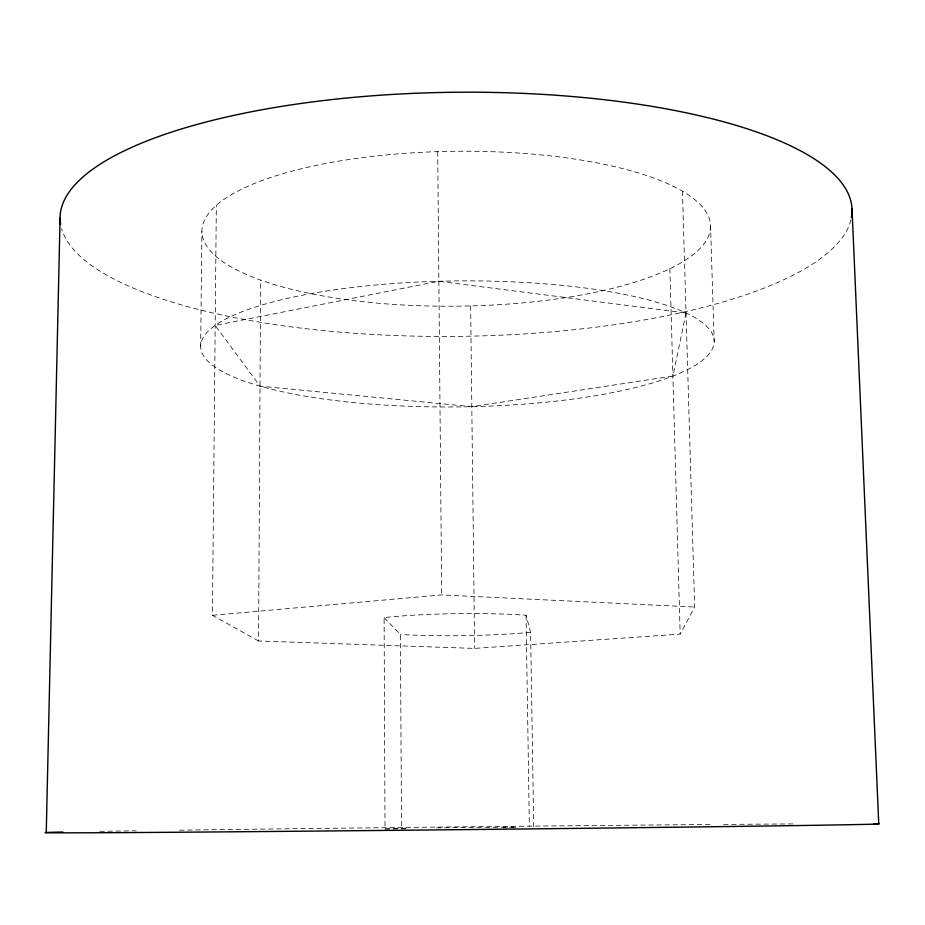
<?xml version="1.0" encoding="UTF-8"?>
<svg xmlns="http://www.w3.org/2000/svg" width="925" height="925" viewBox="0 0 925 925"><rect width="100%" height="100%" fill="white"/><g stroke="black" fill="none" stroke-linecap="round" stroke-linejoin="round"><path stroke-width="0.69" stroke-dasharray="4.62 3.47" d="M682.442 191.186L694.663 607.031L680.164 634.111L474.618 648.413L258.537 640.99L260.619 280.102M258.537 640.99L212.438 615.298L216.334 205.292M200.667 346.69L201.893 231.4M212.438 615.298L441.688 594.925L694.663 607.031M533.725 826.938L530.592 632.318L526.048 615.206A108.271 11.031 -0.6 0 0 384.106 617.611L385.02 829.031L406.167 828.245M436.415 827.887L515.641 827.089M503.142 827.863L515.919 827.713M405.578 828.869L385.02 829.031M384.106 617.611L400.421 634.457L401.519 828.303M710.539 226.082A254.329 77.457 -0.6 0 1 329.739 297.133A254.329 77.457 -0.6 0 1 328.375 162.985A254.329 77.457 -0.6 0 1 710.539 226.082L714.181 341.313A256.768 63.004 -0.6 0 1 329.312 399.785A256.768 63.004 -0.6 0 1 328.78 290.658A256.768 63.004 -0.6 0 1 714.181 341.313M669.885 268.713L680.164 634.111M526.048 615.206L529.366 826.106M470.64 305.932L474.618 648.413M437.71 151.654L441.688 594.925M99.75 831.344A416.273 1.387 -0.6 0 1 136.287 830.789M179.496 830.176A416.273 1.387 -0.6 0 1 712.528 824.499M723.523 824.418A416.273 1.387 -0.6 0 1 794.066 823.921M850.954 219.699A396.016 122.065 -0.6 0 1 458.58 336.365A396.016 122.065 -0.6 0 1 61.593 228.729M530.592 632.318A108.271 11.031 -0.6 0 1 400.421 634.457M686.026 312.985L672.903 376.059L471.808 406.676L260.006 386.141L215.19 325.415L438.878 281.269L686.026 312.985"/><path stroke-width="1.39" d="M46.25 832.581L60.079 217.965M852.018 208.9L878.75 823.874M873.57 823.712A416.273 1.387 -0.6 0 1 436.45 829.898A416.273 1.387 -0.6 0 1 62.807 832.026M60.622 224.463A396.016 122.065 -0.6 0 1 457.031 92.234A396.016 122.065 -0.6 0 1 851.405 217.56"/></g></svg>
